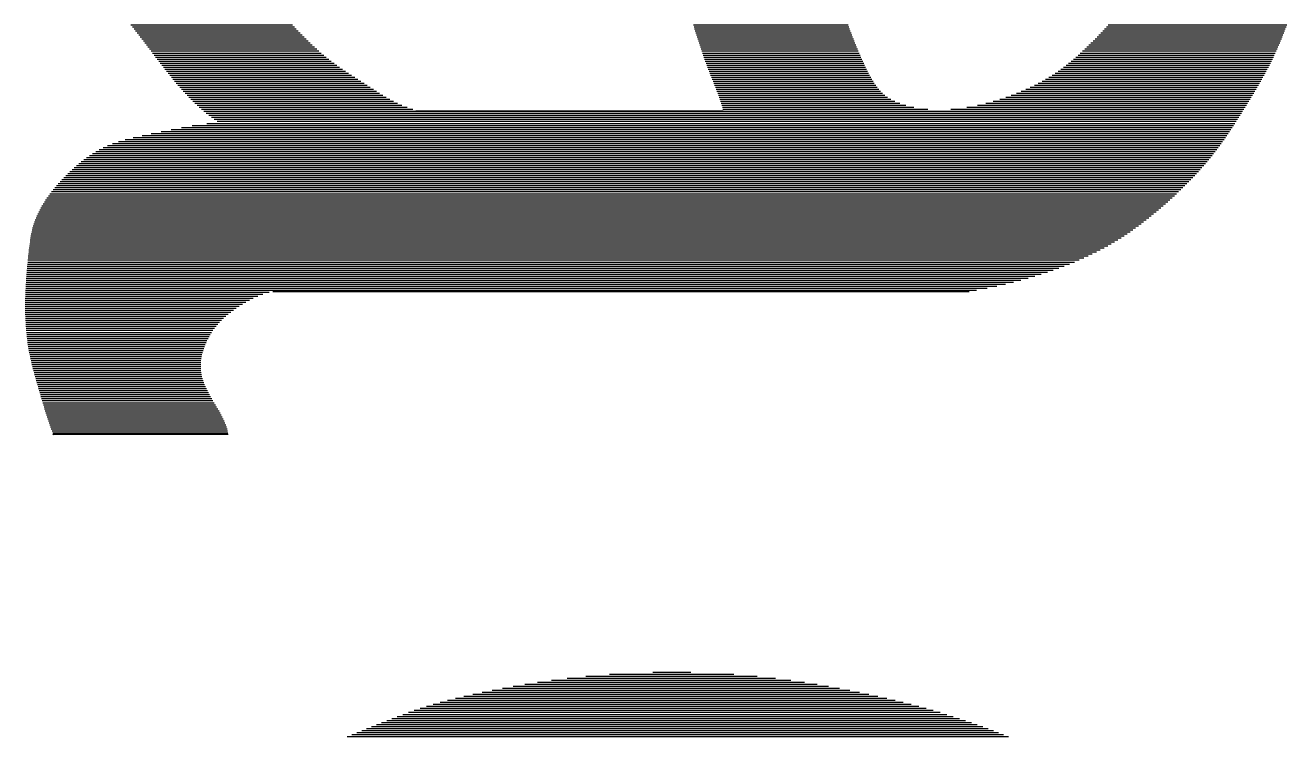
# Model space of a CAD drawing. Extents: x -4 to 6083, y -4 to 8618.
# Drawn here: x 361.62 to 403.98, y 160.57 to 184.47 of the extents above; entities that cross this region are included whole.
import ezdxf
from ezdxf.enums import TextEntityAlignment as Align

# ---------------------------------------------------------------- set-up
doc = ezdxf.new("R2010")
doc.units = 0
doc.header["$LTSCALE"] = 45
doc.header["$MEASUREMENT"] = 0
doc.layers.add('RLA-FORMATO', color=7, linetype='CONTINUOUS')
doc.layers.add('RLA-LOGO', color=7, linetype='CONTINUOUS')
doc.styles.add('ROMAND', font='romand', dxfattribs={"height": 31.5})
doc.styles.add('ROMANS', font='ROMANS.shx', dxfattribs={"height": 16.875})

# ---------------------------------------------------------------- blocks, each defined once
blk = doc.blocks.new('viñeta-rl')
at = {"layer": 'RLA-LOGO', "color": 8, "true_color": 0x707070}
for p, q in [((-122.98, 269.319), (-122.98, 265.322)), ((-122.935, 269.303), (-122.935, 265.283)), ((-122.89, 269.286), (-122.89, 265.242)), ((-122.845, 269.269), (-122.845, 265.201)), ((-122.8, 269.252), (-122.8, 265.158)), ((-122.755, 269.235), (-122.755, 265.116)), ((-122.71, 269.217), (-122.71, 265.072)), ((-122.665, 269.199), (-122.665, 265.028)), ((-122.62, 269.18), (-122.62, 264.983)), ((-122.575, 269.161), (-122.575, 264.937)), ((-122.53, 269.142), (-122.53, 264.89)), ((-122.485, 269.122), (-122.485, 264.843)), ((-122.44, 269.103), (-122.44, 264.796)), ((-122.395, 269.082), (-122.395, 264.747)), ((-122.35, 269.062), (-122.35, 264.698)), ((-122.305, 269.04), (-122.305, 264.648)), ((-122.26, 269.019), (-122.26, 264.598)), ((-122.215, 268.997), (-122.215, 264.545)), ((-122.17, 268.975), (-122.17, 264.492)), ((-122.125, 268.953), (-122.125, 264.437)), ((-122.08, 268.93), (-122.08, 264.381)), ((-122.035, 268.907), (-122.035, 264.323)), ((-121.99, 268.884), (-121.99, 264.263)), ((-121.945, 268.86), (-121.945, 264.2)), ((-121.9, 268.836), (-121.9, 264.135)), ((-121.855, 268.811), (-121.855, 264.066)), ((-121.81, 268.787), (-121.81, 263.995)), ((-121.765, 268.762), (-121.765, 263.92)), ((-121.72, 268.737), (-121.72, 263.841)), ((-121.675, 268.711), (-121.675, 263.757)), ((-121.63, 268.685), (-121.63, 263.67)), ((-121.585, 268.659), (-121.585, 263.578)), ((-121.54, 268.633), (-121.54, 263.48)), ((-121.495, 268.607), (-121.495, 263.377)), ((-121.45, 268.58), (-121.45, 263.268)), ((-121.405, 268.553), (-121.405, 263.152)), ((-121.36, 268.526), (-121.36, 263.028)), ((-121.315, 268.499), (-121.315, 262.894)), ((-121.27, 268.471), (-121.27, 262.747)), ((-121.225, 268.444), (-121.225, 262.583)), ((-121.18, 268.416), (-121.18, 262.394)), ((-121.135, 268.388), (-121.135, 262.162)), ((-121.09, 268.36), (-121.09, 261.801)), ((-121.045, 268.331), (-121.045, 245.081)), ((-121, 268.303), (-121, 245.136)), ((-120.955, 268.274), (-120.955, 245.192)), ((-120.91, 268.246), (-120.91, 245.252)), ((-120.865, 268.217), (-120.865, 245.314)), ((-120.82, 268.188), (-120.82, 245.38)), ((-120.775, 268.159), (-120.775, 245.151)), ((-120.73, 268.129), (-120.73, 244.82)), ((-120.685, 268.099), (-120.685, 244.579)), ((-120.64, 268.069), (-120.64, 244.347)), ((-120.595, 268.039), (-120.595, 244.122)), ((-120.55, 268.009), (-120.55, 243.905)), ((-120.505, 267.978), (-120.505, 243.697)), ((-120.46, 267.947), (-120.46, 243.5)), ((-120.415, 267.915), (-120.415, 243.323)), ((-120.37, 267.883), (-120.37, 243.17)), ((-120.325, 267.851), (-120.325, 243.039)), ((-120.28, 267.818), (-120.28, 242.926)), ((-120.235, 267.785), (-120.235, 242.827)), ((-120.19, 267.751), (-120.19, 242.74)), ((-120.145, 267.717), (-120.145, 242.661)), ((-120.1, 267.683), (-120.1, 242.588)), ((-120.055, 267.647), (-120.055, 242.52)), ((-120.01, 267.611), (-120.01, 242.456)), ((-119.965, 267.575), (-119.965, 242.395)), ((-119.92, 267.538), (-119.92, 242.338)), ((-119.875, 267.5), (-119.875, 242.283)), ((-119.83, 267.461), (-119.83, 242.23)), ((-119.785, 267.422), (-119.785, 242.179)), ((-119.74, 267.382), (-119.74, 242.13)), ((-119.695, 267.342), (-119.695, 242.082)), ((-119.65, 267.301), (-119.65, 242.035)), ((-119.605, 267.259), (-119.605, 241.99)), ((-119.56, 267.216), (-119.56, 241.946)), ((-119.515, 267.173), (-119.515, 241.903)), ((-119.47, 267.129), (-119.47, 241.861)), ((-119.425, 267.084), (-119.425, 241.82)), ((-119.38, 267.039), (-119.38, 241.781)), ((-119.335, 266.993), (-119.335, 241.742)), ((-119.29, 266.947), (-119.29, 241.705)), ((-119.245, 266.899), (-119.245, 241.67)), ((-119.2, 266.852), (-119.2, 241.635)), ((-119.155, 266.803), (-119.155, 241.602)), ((-119.11, 266.754), (-119.11, 241.57)), ((-119.065, 266.704), (-119.065, 241.54)), ((-119.02, 266.654), (-119.02, 241.511)), ((-118.975, 266.603), (-118.975, 241.483)), ((-118.93, 266.552), (-118.93, 241.457)), ((-118.885, 266.5), (-118.885, 241.431)), ((-118.84, 266.447), (-118.84, 241.407)), ((-118.795, 266.394), (-118.795, 241.385)), ((-118.75, 266.34), (-118.75, 241.363)), ((-118.705, 266.285), (-118.705, 241.343)), ((-118.66, 266.23), (-118.66, 241.324)), ((-118.615, 266.173), (-118.615, 241.306)), ((-118.57, 266.116), (-118.57, 241.29)), ((-118.525, 266.057), (-118.525, 241.275)), ((-118.48, 265.998), (-118.48, 241.261)), ((-118.435, 265.937), (-118.435, 241.249)), ((-118.39, 265.875), (-118.39, 241.237)), ((-118.345, 265.811), (-118.345, 241.227)), ((-118.3, 265.746), (-118.3, 241.218)), ((-118.255, 265.679), (-118.255, 241.21)), ((-118.21, 265.61), (-118.21, 241.203)), ((-118.165, 265.539), (-118.165, 241.196)), ((-118.12, 265.466), (-118.12, 241.19)), ((-118.075, 265.39), (-118.075, 241.184)), ((-118.03, 265.311), (-118.03, 241.178)), ((-117.985, 265.229), (-117.985, 241.173)), ((-117.94, 265.145), (-117.94, 241.167)), ((-117.895, 265.057), (-117.895, 241.162)), ((-117.85, 264.966), (-117.85, 241.157)), ((-117.805, 264.872), (-117.805, 241.152)), ((-117.76, 264.774), (-117.76, 241.147)), ((-117.715, 264.672), (-117.715, 241.142)), ((-117.67, 264.565), (-117.67, 241.138)), ((-117.625, 264.455), (-117.625, 241.133)), ((-117.58, 264.34), (-117.58, 241.129)), ((-117.535, 264.219), (-117.535, 241.125)), ((-117.49, 264.094), (-117.49, 241.121)), ((-117.445, 263.962), (-117.445, 241.117)), ((-117.4, 263.825), (-117.4, 241.113)), ((-117.355, 263.68), (-117.355, 241.11)), ((-117.31, 263.528), (-117.31, 241.106)), ((-117.265, 263.369), (-117.265, 241.103)), ((-117.22, 263.2), (-117.22, 241.1)), ((-117.175, 263.021), (-117.175, 241.098)), ((-107.091, 262.982), (-107.091, 248.396)), ((-107.046, 263.092), (-107.046, 248.287)), ((-117.13, 262.829), (-117.13, 241.095)), ((-117.085, 262.616), (-117.085, 241.093)), ((-107.226, 262.637), (-107.226, 248.725)), ((-107.181, 262.755), (-107.181, 248.615)), ((-107.136, 262.87), (-107.136, 248.505)), ((-117.04, 262.373), (-117.04, 241.091)), ((-107.316, 262.392), (-107.316, 248.947)), ((-107.271, 262.516), (-107.271, 248.836)), ((-117.016, 246.625), (-117.016, 262.21)), ((-107.406, 262.132), (-107.406, 249.175)), ((-107.361, 262.264), (-107.361, 249.06)), ((-107.496, 261.856), (-107.496, 249.411)), ((-107.451, 261.996), (-107.451, 249.292)), ((-107.586, 261.562), (-107.586, 249.658)), ((-107.541, 261.712), (-107.541, 249.533)), ((-121.09, 261.286), (-121.09, 256.698)), ((-107.676, 261.248), (-107.676, 249.923)), ((-107.631, 261.408), (-107.631, 249.788)), ((-121.135, 260.974), (-121.135, 256.686)), ((-107.766, 260.913), (-107.766, 250.213)), ((-107.721, 261.084), (-107.721, 250.064)), ((-121.225, 260.656), (-121.225, 256.66)), ((-121.18, 260.793), (-121.18, 256.674)), ((-107.811, 260.736), (-107.811, 250.371)), ((-121.36, 260.386), (-121.36, 256.615)), ((-121.315, 260.46), (-121.315, 256.631)), ((-121.27, 260.548), (-121.27, 256.646)), ((-107.901, 260.365), (-107.901, 250.716)), ((-107.856, 260.554), (-107.856, 250.538)), ((-121.675, 260.087), (-121.675, 256.496)), ((-121.63, 260.118), (-121.63, 256.514)), ((-121.585, 260.15), (-121.585, 256.532)), ((-121.54, 260.186), (-121.54, 256.549)), ((-121.495, 260.226), (-121.495, 256.566)), ((-121.45, 260.272), (-121.45, 256.583)), ((-121.405, 260.324), (-121.405, 256.6)), ((-107.946, 260.169), (-107.946, 250.903)), ((-122.26, 259.788), (-122.26, 256.272)), ((-122.215, 259.808), (-122.215, 256.288)), ((-122.17, 259.829), (-122.17, 256.305)), ((-122.125, 259.85), (-122.125, 256.321)), ((-122.08, 259.871), (-122.08, 256.338)), ((-122.035, 259.893), (-122.035, 256.354)), ((-121.99, 259.915), (-121.99, 256.372)), ((-121.945, 259.937), (-121.945, 256.389)), ((-121.9, 259.96), (-121.9, 256.406)), ((-121.855, 259.983), (-121.855, 256.424)), ((-121.81, 260.007), (-121.81, 256.442)), ((-121.765, 260.033), (-121.765, 256.46)), ((-121.72, 260.059), (-121.72, 256.478)), ((-107.991, 259.967), (-107.991, 251.102)), ((-122.98, 259.502), (-122.98, 256.039)), ((-122.935, 259.518), (-122.935, 256.052)), ((-122.89, 259.534), (-122.89, 256.066)), ((-122.845, 259.55), (-122.845, 256.08)), ((-122.8, 259.567), (-122.8, 256.094)), ((-122.755, 259.584), (-122.755, 256.108)), ((-122.71, 259.601), (-122.71, 256.122)), ((-122.665, 259.619), (-122.665, 256.136)), ((-122.62, 259.637), (-122.62, 256.151)), ((-122.575, 259.655), (-122.575, 256.165)), ((-122.53, 259.673), (-122.53, 256.18)), ((-122.485, 259.691), (-122.485, 256.195)), ((-122.44, 259.71), (-122.44, 256.21)), ((-122.395, 259.729), (-122.395, 256.225)), ((-122.35, 259.749), (-122.35, 256.241)), ((-122.305, 259.768), (-122.305, 256.257)), ((-108.081, 259.537), (-108.081, 251.531)), ((-108.036, 259.756), (-108.036, 251.312)), ((-108.126, 259.307), (-108.126, 251.762)), ((-108.171, 259.064), (-108.171, 252.006)), ((-108.216, 258.805), (-108.216, 252.266)), ((-108.261, 258.525), (-108.261, 252.548)), ((-108.306, 258.219), (-108.306, 252.859)), ((-108.351, 257.874), (-108.351, 253.211)), ((-108.396, 257.469), (-108.396, 253.627)), ((-121.066, 249.822), (-121.066, 256.704)), ((-108.441, 256.946), (-108.441, 254.16)), ((-108.486, 255.984), (-108.486, 255.133)), ((-121.135, 249.63), (-121.135, 244.978)), ((-121.09, 249.755), (-121.09, 245.029)), ((-121.225, 249.414), (-121.225, 244.881)), ((-121.18, 249.515), (-121.18, 244.929)), ((-121.405, 249.087), (-121.405, 244.704)), ((-121.36, 249.162), (-121.36, 244.746)), ((-121.315, 249.24), (-121.315, 244.79)), ((-121.27, 249.323), (-121.27, 244.835)), ((-121.585, 248.807), (-121.585, 244.541)), ((-121.54, 248.876), (-121.54, 244.58)), ((-121.495, 248.945), (-121.495, 244.621)), ((-121.45, 249.015), (-121.45, 244.662)), ((-121.765, 248.528), (-121.765, 244.389)), ((-121.72, 248.598), (-121.72, 244.426)), ((-121.675, 248.668), (-121.675, 244.464)), ((-121.63, 248.738), (-121.63, 244.502)), ((-121.945, 248.252), (-121.945, 244.245)), ((-121.9, 248.32), (-121.9, 244.28)), ((-121.855, 248.389), (-121.855, 244.316)), ((-121.81, 248.458), (-121.81, 244.353)), ((-122.17, 247.934), (-122.17, 244.07)), ((-122.125, 247.994), (-122.125, 244.105)), ((-122.08, 248.056), (-122.08, 244.14)), ((-122.035, 248.12), (-122.035, 244.174)), ((-121.99, 248.185), (-121.99, 244.209)), ((-122.395, 247.657), (-122.395, 243.899)), ((-122.35, 247.71), (-122.35, 243.933)), ((-122.305, 247.763), (-122.305, 243.968)), ((-122.26, 247.819), (-122.26, 244.002)), ((-122.215, 247.875), (-122.215, 244.036)), ((-122.665, 247.368), (-122.665, 243.692)), ((-122.62, 247.414), (-122.62, 243.727)), ((-122.575, 247.46), (-122.575, 243.761)), ((-122.53, 247.508), (-122.53, 243.796)), ((-122.485, 247.557), (-122.485, 243.83)), ((-122.44, 247.607), (-122.44, 243.865)), ((-122.935, 247.108), (-122.935, 243.484)), ((-122.89, 247.15), (-122.89, 243.518)), ((-122.845, 247.192), (-122.845, 243.553)), ((-122.8, 247.235), (-122.8, 243.587)), ((-122.755, 247.278), (-122.755, 243.622)), ((-122.71, 247.323), (-122.71, 243.657)), ((-122.98, 247.067), (-122.98, 243.449)), ((-116.995, 246.54), (-116.995, 241.089)), ((-116.95, 246.399), (-116.95, 241.087)), ((-116.905, 246.286), (-116.905, 241.086)), ((-116.86, 246.187), (-116.86, 241.085)), ((-116.815, 246.099), (-116.815, 241.084)), ((-116.77, 246.019), (-116.77, 241.083)), ((-116.725, 245.943), (-116.725, 241.083)), ((-116.68, 245.873), (-116.68, 241.083)), ((-116.635, 245.806), (-116.635, 241.083)), ((-116.59, 245.742), (-116.59, 241.083)), ((-116.545, 245.683), (-116.545, 241.084)), ((-116.5, 245.627), (-116.5, 241.085)), ((-116.455, 245.574), (-116.455, 241.087)), ((-116.41, 245.524), (-116.41, 241.088)), ((-116.365, 245.478), (-116.365, 241.091)), ((-116.32, 245.434), (-116.32, 241.093)), ((-116.275, 245.393), (-116.275, 241.096)), ((-114.385, 245.394), (-114.385, 241.517)), ((-114.34, 245.421), (-114.34, 241.531)), ((-114.295, 245.446), (-114.295, 241.545)), ((-114.25, 245.471), (-114.25, 241.56)), ((-114.205, 245.494), (-114.205, 241.575)), ((-114.16, 245.515), (-114.16, 241.589)), ((-114.115, 245.535), (-114.115, 241.604)), ((-114.07, 245.554), (-114.07, 241.62)), ((-114.025, 245.571), (-114.025, 241.635)), ((-113.98, 245.586), (-113.98, 241.651)), ((-113.935, 245.599), (-113.935, 241.667)), ((-113.89, 245.61), (-113.89, 241.683)), ((-113.845, 245.62), (-113.845, 241.699)), ((-113.817, 245.625), (-113.817, 241.71)), ((-116.23, 245.355), (-116.23, 241.099)), ((-116.185, 245.319), (-116.185, 241.102)), ((-116.14, 245.285), (-116.14, 241.106)), ((-116.095, 245.254), (-116.095, 241.11)), ((-116.05, 245.225), (-116.05, 241.115)), ((-116.005, 245.199), (-116.005, 241.12)), ((-115.96, 245.174), (-115.96, 241.125)), ((-115.915, 245.151), (-115.915, 241.131)), ((-115.87, 245.13), (-115.87, 241.137)), ((-115.825, 245.11), (-115.825, 241.143)), ((-114.925, 245.098), (-114.925, 241.356)), ((-114.88, 245.117), (-114.88, 241.369)), ((-114.835, 245.137), (-114.835, 241.382)), ((-114.79, 245.159), (-114.79, 241.395)), ((-114.745, 245.182), (-114.745, 241.408)), ((-114.7, 245.207), (-114.7, 241.421)), ((-114.655, 245.232), (-114.655, 241.435)), ((-114.61, 245.258), (-114.61, 241.448)), ((-114.565, 245.285), (-114.565, 241.462)), ((-114.52, 245.313), (-114.52, 241.475)), ((-114.475, 245.34), (-114.475, 241.489)), ((-114.43, 245.367), (-114.43, 241.503)), ((-115.78, 245.093), (-115.78, 241.15)), ((-115.735, 245.077), (-115.735, 241.158)), ((-115.69, 245.063), (-115.69, 241.166)), ((-115.645, 245.05), (-115.645, 241.174)), ((-115.6, 245.039), (-115.6, 241.183)), ((-115.555, 245.03), (-115.555, 241.192)), ((-115.51, 245.022), (-115.51, 241.202)), ((-115.465, 245.016), (-115.465, 241.212)), ((-115.42, 245.012), (-115.42, 241.222)), ((-115.375, 245.01), (-115.375, 241.233)), ((-115.33, 245.01), (-115.33, 241.244)), ((-115.285, 245.011), (-115.285, 241.256)), ((-115.24, 245.015), (-115.24, 241.268)), ((-115.195, 245.021), (-115.195, 241.28)), ((-115.15, 245.029), (-115.15, 241.292)), ((-115.105, 245.039), (-115.105, 241.304)), ((-115.06, 245.051), (-115.06, 241.317)), ((-115.015, 245.064), (-115.015, 241.33)), ((-114.97, 245.08), (-114.97, 241.343)), ((-113.817, 241.71), (-113.799, 241.701))]:
    blk.add_line(p, q, dxfattribs=at)
at = {"layer": 'RLA-FORMATO', "color": 4, "style": 'ROMAND'}
for tag, p in [('DESAR', (-1255.783, 233.263)), ('PRELIM', (-1123.111, 233.263)), ('PROP', (-989.639, 233.263)), ('CONST', (-823.737, 233.263))]:
    blk.add_attdef(tag, p, '', height=16, dxfattribs=at)
at = {"layer": 'RLA-FORMATO', "color": 2, "style": 'ROMANS'}
for tag, p, height in [('REVNO1', (-1394.08, 180.648), 10), ('DETNO1', (-1358.401, 180.648), 10), ('FECHA1', (-880.483, 180.648), 10), ('REVNO2', (-1394.08, 155.648), 10), ('DETNO2', (-1358.401, 155.648), 10), ('FECHA2', (-880.483, 155.648), 10), ('REVNO3', (-1394.08, 130.649), 10), ('DETNO3', (-1358.401, 130.649), 10), ('FECHA3', (-880.483, 130.649), 10), ('REVNO4', (-1394.08, 105.649), 10), ('DETNO4', (-1358.401, 105.649), 10), ('FECHA4', (-880.483, 105.649), 10), ('REVNO5', (-1394.08, 80.649), 11.25), ('DETNO5', (-1358.401, 80.649), 10), ('FECHA5', (-880.483, 80.649), 10), ('REVNO6', (-1392.274, 55.649), 10), ('DETNO6', (-1356.594, 55.649), 10), ('FECHA6', (-878.676, 55.649), 10), ('INGENIERO', (-741.067, 33.399), 10), ('DIBUJANTE', (-571.615, 33.401), 10), ('REVNO7', (-1394.08, 30.65), 10), ('DETNO7', (-1358.401, 30.65), 10), ('FECHA7', (-880.483, 30.65), 10), ('REVNO8', (-1394.08, 8.603), 10), ('DETNO8', (-1358.401, 8.603), 10), ('FECHA8', (-880.483, 8.603), 10), ('PROYECTISTA', (-740.886, 4.812), 10), ('INGENIERO', (-568.569, 4.615), 10)]:
    blk.add_attdef(tag, p, '', height=height, dxfattribs=at)
for tag, p in [('PERSNO1', (-946.608, 180.648)), ('PERSNO2', (-946.608, 155.648)), ('PERSNO3', (-946.608, 130.649)), ('PERSNO4', (-946.608, 105.649)), ('PERSNO5', (-946.608, 80.649)), ('PERSNO6', (-946.608, 55.649)), ('PERSNO7', (-946.608, 30.65)), ('PERSNO8', (-946.608, 8.603))]:
    blk.add_attdef(tag, text='', height=10, dxfattribs=at).set_placement(p, align=Align.CENTER)
at = {"layer": 'RLA-FORMATO', "color": 5, "style": 'ROMAND'}
blk.add_attdef('PROYECTO', text='', height=16.9, dxfattribs=at).set_placement((-289.167, 165.033), align=Align.MIDDLE)
for tag, p in [('TITULO1', (-567.962, 108.18)), ('TITULO2', (-567.962, 74.225))]:
    blk.add_attdef(tag, p, '', height=20, dxfattribs=at)
at = {"layer": 'RLA-FORMATO', "color": 2, "style": 'ROMANS'}
for tag, p in [('NOMARCH', (-1424.041, 5.527)), ('FECHA', (-1406.947, 5.527))]:
    blk.add_attdef(tag, p, '', height=11.25, rotation=90, dxfattribs=at)
at = {"layer": 'RLA-FORMATO', "color": 5, "style": 'ROMAND', "width": 0.967839}
blk.add_attdef('NUMERO', text='', height=24, dxfattribs=at).set_placement((-290.268, 13.329), (-62.411, 13.329), align=Align.FIT)
at = {"layer": 'RLA-FORMATO', "color": 5, "style": 'ROMAND', "flags": 12}
blk.add_attdef('REVISION', text='', height=24, dxfattribs=at).set_placement((-24.501, 25.329), align=Align.MIDDLE)

msp = doc.modelspace()

# ---------------------------------------------------------------- block references
at = {"layer": 'RLA-FORMATO', "xscale": 1.5, "yscale": 1.5, "zscale": 1.5, "rotation": 270}
msp.add_blockref('viñeta-rl', (0, 0), dxfattribs=at)

doc.saveas('drawing.dxf')
